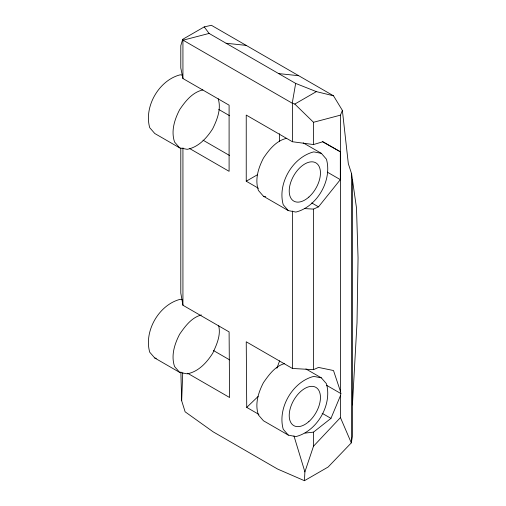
<?xml version="1.0" encoding="UTF-8"?>
<svg xmlns="http://www.w3.org/2000/svg" width="506" height="506" viewBox="0 0 506 506"><rect width="100%" height="100%" fill="white"/><g stroke="black" fill="none" stroke-linecap="round" stroke-linejoin="round"><path stroke-width="0.76" d="M352.435 179.605L352.435 436.298L351.303 442.87L328.141 467.019L304.448 480.7L277.636 469.068L213.203 431.871L185.12 411.808L181.667 400.758L182.736 372.821M304.448 480.7L304.897 471.902L313.492 446.235L313.492 432.143L330.956 418.373L340.443 395.705L340.873 393.56L340.443 391.353L333.498 370.531L318.508 367.419L313.492 369.677L292.398 368.444L246.239 341.79L246.732 407.393L258.933 414.439M352.435 404.882L357.015 322.708L358.052 257.877L356.49 207.89L351.6 173.798L348.318 163.64L342.379 110.409L333.492 95.792L211.4 25.3L204.234 26.894L182.691 39.329L180.794 45.673L180.794 67.949L182.932 78.525L229.098 105.178L229.098 171.325L189.725 148.587M204.234 26.894L209.092 33.434L295.662 83.414L292.24 103.199L294.808 104.065L313.492 122.281L313.492 144.558L292.398 141.731L246.239 115.077L246.239 181.218L258.458 188.27M276.896 368.298L279.584 360.867M340.443 391.353L340.443 115.153L342.379 110.409M304.897 208.599L313.492 209.105L318.508 206.846L340.323 179.643L340.323 151.762L322.575 141.516M313.492 446.235L340.443 417.595L340.443 395.705M246.732 407.393L258.13 396.464M294.808 104.065L316.351 91.624L333.492 95.792M246.239 181.218L257.516 174.703M202.874 89.916C192.388 92.275 185.354 101.225 179.636 109.694C174.532 119.574 170.838 131.054 174.57 142.034L179.636 147.866L187.22 149.333C198.599 147.082 206.688 138.138 212.691 128.777C217.169 119.593 221.407 109.03 218.206 98.771M286.693 138.309C276.206 140.668 269.179 149.618 263.462 158.087C258.357 167.967 254.663 179.447 258.395 190.427L263.462 196.258L288.306 210.604L295.89 212.071C317.123 206.745 332.429 180.231 326.427 159.181L321.361 153.35L303.227 142.882M201.382 314.947C191.546 317.477 185.152 326.288 179.636 334.207C174.532 344.086 170.838 355.566 174.57 366.546L179.636 372.378L187.22 373.852C198.599 371.594 206.688 362.65 212.691 353.296C216.631 344.782 221.084 335.155 218.649 325.605M284.461 363.605C274.973 366.262 268.857 374.933 263.462 382.606C258.357 392.485 254.663 403.959 258.395 414.939L263.462 420.771L288.306 435.116L295.89 436.589C317.123 431.264 332.429 404.749 326.427 383.693L321.361 377.862L305.915 368.95M313.492 144.558L322.645 141.819L340.323 151.762M313.492 122.281L340.443 115.153M209.092 33.434L183.096 40.183L182.691 39.329M305.029 433.092L313.492 432.143M226.1 43.257L246.175 45.376M278.648 73.591L298.717 75.71M182.54 75.236L180.262 74.799C159.029 80.125 143.723 106.639 149.725 127.689L154.792 133.521L179.636 147.866M321.361 153.35L313.777 151.876C292.544 157.202 277.231 183.716 283.24 204.772L288.306 210.604M263.462 196.258L265.732 196.701M182.54 299.754L180.262 299.312C159.029 304.637 143.723 331.152 149.725 352.201L154.792 358.033L179.636 372.378M321.361 377.862L313.777 376.394C292.544 381.72 277.231 408.234 283.24 429.284L288.306 435.116M154.792 358.033L156.31 358.33M295.662 83.414L316.351 91.624M218.744 109.448L229.667 115.754M327.357 172.154L340.323 179.643M203.014 140.168L229.471 155.443M311.728 202.931L318.508 206.846M326.604 385.319L340.873 393.56M180.794 148.239L180.794 293.069L182.932 305.245L229.098 331.898L229.591 397.501L187.568 373.238M213.387 350.494L229.673 359.899M322.139 413.282L330.956 418.373M340.443 417.595L351.303 442.87M293.954 435.894L304.897 471.902M180.863 371.961L181.667 400.758M351.6 173.798L351.6 442.162M313.492 209.105L313.492 369.677M292.398 141.731L292.398 103.294L182.932 40.094L182.932 78.525M292.398 211.021L292.398 368.444M279.571 133.723L279.571 141.471M182.932 147.822L182.932 305.245M308.875 421.574A22.081 12.751 -60 0 0 315.87 387.362A22.081 12.751 -60 0 0 289.748 410.53A22.081 12.751 -60 0 0 308.875 421.574M308.875 197.062A22.081 12.751 -60 0 0 315.87 162.85A22.081 12.751 -60 0 0 289.748 186.018A22.081 12.751 -60 0 0 308.875 197.062"/></g></svg>
